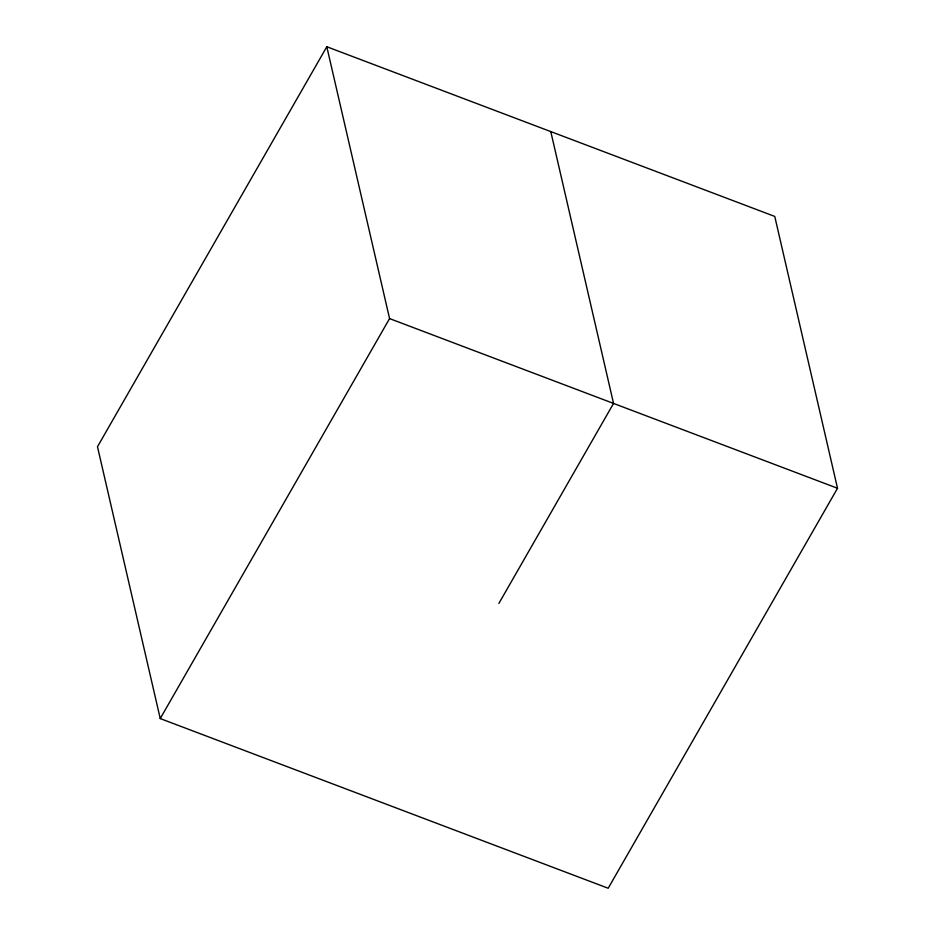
<?xml version="1.0" encoding="UTF-8"?>
<svg xmlns="http://www.w3.org/2000/svg" width="935" height="935" viewBox="0 0 935 935"><rect width="100%" height="100%" fill="white"/><g stroke="black" fill="none" stroke-linecap="round" stroke-linejoin="round"><path stroke-width="1.4" d="M326.806 46.75L97.485 446.731L160.236 718.571L608.194 888.25L837.515 488.269L774.764 216.429L326.806 46.75L389.568 318.59L160.236 718.571M498.881 603.426L613.547 403.429L550.785 131.59M389.568 318.59L837.515 488.269"/></g></svg>
